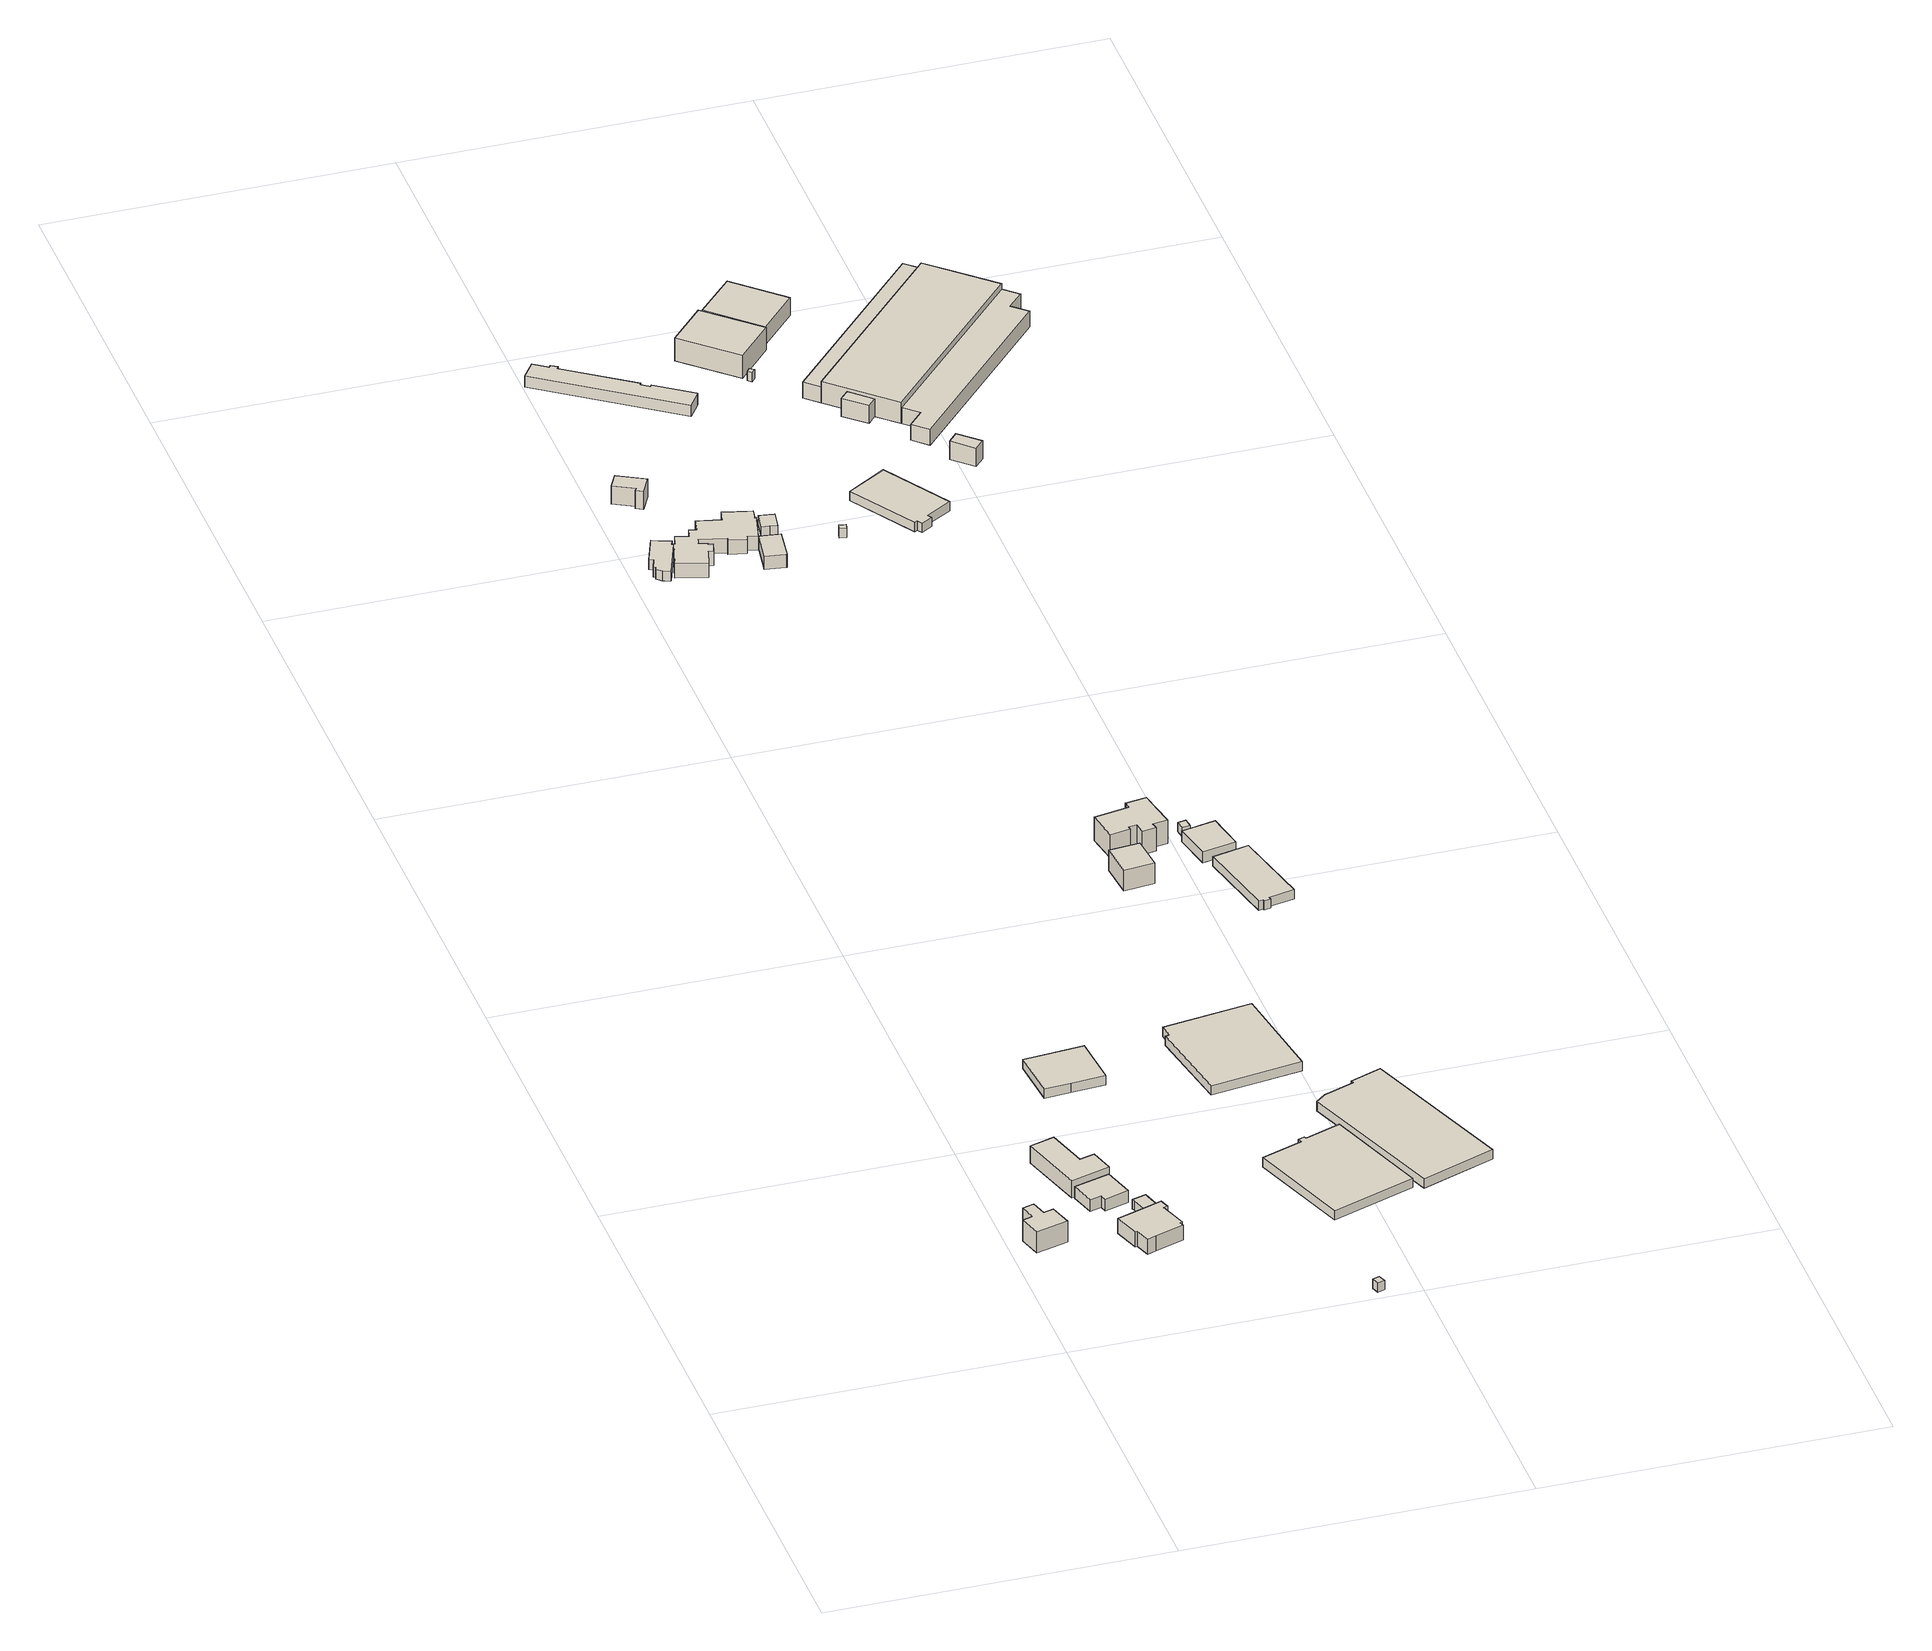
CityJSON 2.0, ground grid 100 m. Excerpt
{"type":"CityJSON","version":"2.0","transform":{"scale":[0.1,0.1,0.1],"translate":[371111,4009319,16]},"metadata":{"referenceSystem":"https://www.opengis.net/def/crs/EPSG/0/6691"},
"CityObjects":{
"building1":{"type":"Building","attributes":{"枝番":1,"利根川水系渡良瀬川洪水浸水想定区域（想定最大規模）.規模":"L2","利根川水系渡良瀬川洪水浸水想定区域（想定最大規模）.浸水ランク":"2","利根川水系渡良瀬川洪水浸水想定区域（想定最大規模）.浸水深":0.57,"利根川水系渡良瀬川洪水浸水想定区域（想定最大規模）.継続時間":15.9,"利根川水系利根川洪水浸水想定区域（計画規模）.規模":"L1","利根川水系利根川洪水浸水想定区域（計画規模）.浸水ランク":"3","利根川水系利根川洪水浸水想定区域（計画規模）.浸水深":3.3,"利根川水系利根川洪水浸水想定区域（想定最大規模）.規模":"L2","利根川水系利根川洪水浸水想定区域（想定最大規模）.浸水ランク":"3","利根川水系利根川洪水浸水想定区域（想定最大規模）.浸水深":4.21,"利根川水系谷田川洪水浸水想定区域（計画規模）.規模":"L1","利根川水系谷田川洪水浸水想定区域（想定最大規模）.規模":"L2","利根川水系谷田川洪水浸水想定区域（想定最大規模）.浸水ランク":"1","利根川水系谷田川洪水浸水想定区域（想定最大規模）.浸水深":0.436,"利根川水系谷田川洪水浸水想定区域（想定最大規模）.継続時間":11.2,"usage":"422","measuredHeight":14.5,"BuildingDetails.prefecture":"10","BuildingDetails.city":"10207","BuildingDetails.surveyYear":2016},"geometry":[{"type":"Solid","lod":"1","boundaries":[[[[0,1,2,3,4,5,6,7]],[[6,8,9,7]],[[5,10,8,6]],[[4,11,10,5]],[[3,12,11,4]],[[2,13,12,3]],[[1,14,13,2]],[[0,15,14,1]],[[7,9,15,0]],[[8,10,11,12,13,14,15,9]]]]}]},
"building2":{"type":"Building","attributes":{"枝番":1,"利根川水系渡良瀬川洪水浸水想定区域（想定最大規模）.規模":"L2","利根川水系渡良瀬川洪水浸水想定区域（想定最大規模）.浸水ランク":"2","利根川水系渡良瀬川洪水浸水想定区域（想定最大規模）.浸水深":0.68,"利根川水系渡良瀬川洪水浸水想定区域（想定最大規模）.継続時間":6.7,"利根川水系利根川洪水浸水想定区域（計画規模）.規模":"L1","利根川水系利根川洪水浸水想定区域（計画規模）.浸水ランク":"3","利根川水系利根川洪水浸水想定区域（計画規模）.浸水深":3.4,"利根川水系利根川洪水浸水想定区域（想定最大規模）.規模":"L2","利根川水系利根川洪水浸水想定区域（想定最大規模）.浸水ランク":"3","利根川水系利根川洪水浸水想定区域（想定最大規模）.浸水深":4.31,"利根川水系谷田川洪水浸水想定区域（想定最大規模）.規模":"L2","利根川水系谷田川洪水浸水想定区域（想定最大規模）.浸水ランク":"2","利根川水系谷田川洪水浸水想定区域（想定最大規模）.浸水深":0.535,"usage":"431","measuredHeight":6.1,"BuildingDetails.prefecture":"10","BuildingDetails.city":"10207","BuildingDetails.surveyYear":2016},"geometry":[{"type":"Solid","lod":"1","boundaries":[[[[16,17,18,19,20,21]],[[20,22,23,21]],[[19,24,22,20]],[[18,25,24,19]],[[17,26,25,18]],[[16,27,26,17]],[[21,23,27,16]],[[22,24,25,26,27,23]]]]}]},
"building3":{"type":"Building","attributes":{"枝番":1,"利根川水系渡良瀬川洪水浸水想定区域（想定最大規模）.規模":"L2","利根川水系渡良瀬川洪水浸水想定区域（想定最大規模）.浸水ランク":"2","利根川水系渡良瀬川洪水浸水想定区域（想定最大規模）.浸水深":0.68,"利根川水系渡良瀬川洪水浸水想定区域（想定最大規模）.継続時間":13.1,"利根川水系利根川洪水浸水想定区域（計画規模）.規模":"L1","利根川水系利根川洪水浸水想定区域（計画規模）.浸水ランク":"3","利根川水系利根川洪水浸水想定区域（計画規模）.浸水深":3.39,"利根川水系利根川洪水浸水想定区域（想定最大規模）.規模":"L2","利根川水系利根川洪水浸水想定区域（想定最大規模）.浸水ランク":"3","利根川水系利根川洪水浸水想定区域（想定最大規模）.浸水深":4.29,"利根川水系谷田川洪水浸水想定区域（想定最大規模）.規模":"L2","利根川水系谷田川洪水浸水想定区域（想定最大規模）.浸水ランク":"2","利根川水系谷田川洪水浸水想定区域（想定最大規模）.浸水深":0.536,"利根川水系谷田川洪水浸水想定区域（想定最大規模）.継続時間":7.6,"usage":"411","measuredHeight":4.1,"BuildingDetails.prefecture":"10","BuildingDetails.city":"10207","BuildingDetails.surveyYear":2016},"geometry":[{"type":"Solid","lod":"1","boundaries":[[[[28,29,30,31,32,33]],[[32,34,35,33]],[[31,36,34,32]],[[30,37,36,31]],[[29,38,37,30]],[[28,39,38,29]],[[33,35,39,28]],[[34,36,37,38,39,35]]]]}]},
"building4":{"type":"Building","attributes":{"枝番":1,"利根川水系渡良瀬川洪水浸水想定区域（想定最大規模）.規模":"L2","利根川水系渡良瀬川洪水浸水想定区域（想定最大規模）.浸水ランク":"2","利根川水系渡良瀬川洪水浸水想定区域（想定最大規模）.浸水深":0.57,"利根川水系渡良瀬川洪水浸水想定区域（想定最大規模）.継続時間":41.4,"利根川水系利根川洪水浸水想定区域（計画規模）.規模":"L1","利根川水系利根川洪水浸水想定区域（計画規模）.浸水ランク":"3","利根川水系利根川洪水浸水想定区域（計画規模）.浸水深":3.28,"利根川水系利根川洪水浸水想定区域（想定最大規模）.規模":"L2","利根川水系利根川洪水浸水想定区域（想定最大規模）.浸水ランク":"3","利根川水系利根川洪水浸水想定区域（想定最大規模）.浸水深":4.18,"利根川水系谷田川洪水浸水想定区域（計画規模）.規模":"L1","利根川水系谷田川洪水浸水想定区域（想定最大規模）.規模":"L2","利根川水系谷田川洪水浸水想定区域（想定最大規模）.浸水ランク":"1","利根川水系谷田川洪水浸水想定区域（想定最大規模）.浸水深":0.436,"利根川水系谷田川洪水浸水想定区域（想定最大規模）.継続時間":22.8,"usage":"411","measuredHeight":7.9,"BuildingDetails.prefecture":"10","BuildingDetails.city":"10207","BuildingDetails.surveyYear":2016},"geometry":[{"type":"Solid","lod":"1","boundaries":[[[[40,41,42,43,44,45,46,47,48,49,50,51]],[[50,52,53,51]],[[49,54,52,50]],[[48,55,54,49]],[[47,56,55,48]],[[46,57,56,47]],[[45,58,57,46]],[[44,59,58,45]],[[43,60,59,44]],[[42,61,60,43]],[[41,62,61,42]],[[40,63,62,41]],[[51,53,63,40]],[[52,54,55,56,57,58,59,60,61,62,63,53]]]]}]},
"building5":{"type":"Building","attributes":{"枝番":1,"利根川水系渡良瀬川洪水浸水想定区域（想定最大規模）.規模":"L2","利根川水系渡良瀬川洪水浸水想定区域（想定最大規模）.浸水ランク":"2","利根川水系渡良瀬川洪水浸水想定区域（想定最大規模）.浸水深":0.57,"利根川水系渡良瀬川洪水浸水想定区域（想定最大規模）.継続時間":13.1,"利根川水系利根川洪水浸水想定区域（計画規模）.規模":"L1","利根川水系利根川洪水浸水想定区域（計画規模）.浸水ランク":"3","利根川水系利根川洪水浸水想定区域（計画規模）.浸水深":3.28,"利根川水系利根川洪水浸水想定区域（想定最大規模）.規模":"L2","利根川水系利根川洪水浸水想定区域（想定最大規模）.浸水ランク":"3","利根川水系利根川洪水浸水想定区域（想定最大規模）.浸水深":4.18,"利根川水系谷田川洪水浸水想定区域（計画規模）.規模":"L1","利根川水系谷田川洪水浸水想定区域（想定最大規模）.規模":"L2","利根川水系谷田川洪水浸水想定区域（想定最大規模）.浸水ランク":"1","利根川水系谷田川洪水浸水想定区域（想定最大規模）.浸水深":0.435,"利根川水系谷田川洪水浸水想定区域（想定最大規模）.継続時間":7.6,"usage":"411","BuildingDetails.prefecture":"10","BuildingDetails.city":"10207","BuildingDetails.surveyYear":2016},"geometry":[{"type":"Solid","lod":"1","boundaries":[[[[64,65,66,67,68,69]],[[68,70,71,69]],[[67,72,70,68]],[[66,73,72,67]],[[65,74,73,66]],[[64,75,74,65]],[[69,71,75,64]],[[70,72,73,74,75,71]]]]}]},
"building6":{"type":"Building","attributes":{"枝番":1,"利根川水系渡良瀬川洪水浸水想定区域（想定最大規模）.規模":"L2","利根川水系渡良瀬川洪水浸水想定区域（想定最大規模）.浸水ランク":"2","利根川水系渡良瀬川洪水浸水想定区域（想定最大規模）.浸水深":0.78,"利根川水系渡良瀬川洪水浸水想定区域（想定最大規模）.継続時間":8,"利根川水系利根川洪水浸水想定区域（計画規模）.規模":"L1","利根川水系利根川洪水浸水想定区域（計画規模）.浸水ランク":"3","利根川水系利根川洪水浸水想定区域（計画規模）.浸水深":3.53,"利根川水系利根川洪水浸水想定区域（想定最大規模）.規模":"L2","利根川水系利根川洪水浸水想定区域（想定最大規模）.浸水ランク":"3","利根川水系利根川洪水浸水想定区域（想定最大規模）.浸水深":4.44,"利根川水系谷田川洪水浸水想定区域（想定最大規模）.規模":"L2","利根川水系谷田川洪水浸水想定区域（想定最大規模）.浸水ランク":"2","利根川水系谷田川洪水浸水想定区域（想定最大規模）.浸水深":0.635,"利根川水系谷田川洪水浸水想定区域（想定最大規模）.継続時間":2.9,"BuildingDetails.prefecture":"10","BuildingDetails.city":"10207"},"geometry":[{"type":"Solid","lod":"1","boundaries":[[[[76,77,78,79,80,81]],[[80,82,83,81]],[[79,84,82,80]],[[78,85,84,79]],[[77,86,85,78]],[[76,87,86,77]],[[81,83,87,76]],[[82,84,85,86,87,83]]]]}]},
"building7":{"type":"Building","attributes":{"枝番":1,"利根川水系渡良瀬川洪水浸水想定区域（想定最大規模）.規模":"L2","利根川水系渡良瀬川洪水浸水想定区域（想定最大規模）.浸水ランク":"2","利根川水系渡良瀬川洪水浸水想定区域（想定最大規模）.浸水深":1.48,"利根川水系渡良瀬川洪水浸水想定区域（想定最大規模）.継続時間":17.4,"usage":"451","BuildingDetails.prefecture":"10","BuildingDetails.city":"10207","BuildingDetails.surveyYear":2016},"geometry":[{"type":"Solid","lod":"1","boundaries":[[[[88,89,90,91]],[[90,92,93,91]],[[89,94,92,90]],[[88,95,94,89]],[[91,93,95,88]],[[92,94,95,93]]]]}]},
"building8":{"type":"Building","attributes":{"枝番":1,"利根川水系渡良瀬川洪水浸水想定区域（想定最大規模）.規模":"L2","利根川水系渡良瀬川洪水浸水想定区域（想定最大規模）.浸水ランク":"2","利根川水系渡良瀬川洪水浸水想定区域（想定最大規模）.浸水深":1.17,"利根川水系渡良瀬川洪水浸水想定区域（想定最大規模）.継続時間":19.3,"利根川水系利根川洪水浸水想定区域（計画規模）.規模":"L1","利根川水系利根川洪水浸水想定区域（計画規模）.浸水ランク":"3","利根川水系利根川洪水浸水想定区域（計画規模）.浸水深":3.87,"利根川水系利根川洪水浸水想定区域（想定最大規模）.規模":"L2","利根川水系利根川洪水浸水想定区域（想定最大規模）.浸水ランク":"3","利根川水系利根川洪水浸水想定区域（想定最大規模）.浸水深":4.77,"利根川水系谷田川洪水浸水想定区域（計画規模）.規模":"L1","利根川水系谷田川洪水浸水想定区域（計画規模）.浸水ランク":"1","利根川水系谷田川洪水浸水想定区域（計画規模）.浸水深":0.197,"利根川水系谷田川洪水浸水想定区域（想定最大規模）.規模":"L2","利根川水系谷田川洪水浸水想定区域（想定最大規模）.浸水ランク":"2","利根川水系谷田川洪水浸水想定区域（想定最大規模）.浸水深":1.03,"利根川水系谷田川洪水浸水想定区域（想定最大規模）.継続時間":20.7,"BuildingDetails.prefecture":"10","BuildingDetails.city":"10207"},"geometry":[{"type":"Solid","lod":"1","boundaries":[[[[96,97,98,99,100,101,102,103]],[[102,104,105,103]],[[101,106,104,102]],[[100,107,106,101]],[[99,108,107,100]],[[98,109,108,99]],[[97,110,109,98]],[[96,111,110,97]],[[103,105,111,96]],[[104,106,107,108,109,110,111,105]]]]}]},
"building9":{"type":"Building","attributes":{"枝番":1,"利根川水系渡良瀬川洪水浸水想定区域（想定最大規模）.規模":"L2","利根川水系渡良瀬川洪水浸水想定区域（想定最大規模）.浸水ランク":"2","利根川水系渡良瀬川洪水浸水想定区域（想定最大規模）.浸水深":0.88,"利根川水系渡良瀬川洪水浸水想定区域（想定最大規模）.継続時間":9.2,"利根川水系利根川洪水浸水想定区域（計画規模）.規模":"L1","利根川水系利根川洪水浸水想定区域（計画規模）.浸水ランク":"3","利根川水系利根川洪水浸水想定区域（計画規模）.浸水深":3.63,"利根川水系利根川洪水浸水想定区域（想定最大規模）.規模":"L2","利根川水系利根川洪水浸水想定区域（想定最大規模）.浸水ランク":"3","利根川水系利根川洪水浸水想定区域（想定最大規模）.浸水深":4.54,"利根川水系谷田川洪水浸水想定区域（想定最大規模）.規模":"L2","利根川水系谷田川洪水浸水想定区域（想定最大規模）.浸水ランク":"2","利根川水系谷田川洪水浸水想定区域（想定最大規模）.浸水深":0.735,"利根川水系谷田川洪水浸水想定区域（想定最大規模）.継続時間":4.6,"BuildingDetails.prefecture":"10","BuildingDetails.city":"10207"},"geometry":[{"type":"Solid","lod":"1","boundaries":[[[[112,113,114,115,116,117]],[[116,118,119,117]],[[115,120,118,116]],[[114,121,120,115]],[[113,122,121,114]],[[112,123,122,113]],[[117,119,123,112]],[[118,120,121,122,123,119]]]]}]},
"building10":{"type":"Building","attributes":{"枝番":1,"利根川水系渡良瀬川洪水浸水想定区域（想定最大規模）.規模":"L2","利根川水系渡良瀬川洪水浸水想定区域（想定最大規模）.浸水ランク":"2","利根川水系渡良瀬川洪水浸水想定区域（想定最大規模）.浸水深":0.78,"利根川水系渡良瀬川洪水浸水想定区域（想定最大規模）.継続時間":17.3,"利根川水系利根川洪水浸水想定区域（計画規模）.規模":"L1","利根川水系利根川洪水浸水想定区域（計画規模）.浸水ランク":"3","利根川水系利根川洪水浸水想定区域（計画規模）.浸水深":3.56,"利根川水系利根川洪水浸水想定区域（想定最大規模）.規模":"L2","利根川水系利根川洪水浸水想定区域（想定最大規模）.浸水ランク":"3","利根川水系利根川洪水浸水想定区域（想定最大規模）.浸水深":4.48,"利根川水系谷田川洪水浸水想定区域（想定最大規模）.規模":"L2","利根川水系谷田川洪水浸水想定区域（想定最大規模）.浸水ランク":"2","利根川水系谷田川洪水浸水想定区域（想定最大規模）.浸水深":0.635,"利根川水系谷田川洪水浸水想定区域（想定最大規模）.継続時間":13.8,"usage":"411","measuredHeight":4,"BuildingDetails.prefecture":"10","BuildingDetails.city":"10207","BuildingDetails.surveyYear":2016},"geometry":[{"type":"Solid","lod":"1","boundaries":[[[[124,125,126,127,128,129,130,131,132,133,134]],[[133,135,136,134]],[[132,137,135,133]],[[131,138,137,132]],[[130,139,138,131]],[[129,140,139,130]],[[128,141,140,129]],[[127,142,141,128]],[[126,143,142,127]],[[125,144,143,126]],[[124,145,144,125]],[[134,136,145,124]],[[135,137,138,139,140,141,142,143,144,145,136]]]]}]},
"building11":{"type":"Building","attributes":{"枝番":1,"利根川水系渡良瀬川洪水浸水想定区域（想定最大規模）.規模":"L2","利根川水系渡良瀬川洪水浸水想定区域（想定最大規模）.浸水ランク":"1","利根川水系渡良瀬川洪水浸水想定区域（想定最大規模）.浸水深":0.38,"利根川水系渡良瀬川洪水浸水想定区域（想定最大規模）.継続時間":9.4,"利根川水系利根川洪水浸水想定区域（計画規模）.規模":"L1","利根川水系利根川洪水浸水想定区域（計画規模）.浸水ランク":"3","利根川水系利根川洪水浸水想定区域（計画規模）.浸水深":3.17,"利根川水系利根川洪水浸水想定区域（想定最大規模）.規模":"L2","利根川水系利根川洪水浸水想定区域（想定最大規模）.浸水ランク":"3","利根川水系利根川洪水浸水想定区域（想定最大規模）.浸水深":4.08,"利根川水系谷田川洪水浸水想定区域（想定最大規模）.規模":"L2","利根川水系谷田川洪水浸水想定区域（想定最大規模）.浸水ランク":"1","利根川水系谷田川洪水浸水想定区域（想定最大規模）.浸水深":0.235,"利根川水系谷田川洪水浸水想定区域（想定最大規模）.継続時間":4.7,"usage":"411","measuredHeight":6.5,"BuildingDetails.prefecture":"10","BuildingDetails.city":"10207","BuildingDetails.surveyYear":2016},"geometry":[{"type":"Solid","lod":"1","boundaries":[[[[146,147,148,149,150,151]],[[150,152,153,151]],[[149,154,152,150]],[[148,155,154,149]],[[147,156,155,148]],[[146,157,156,147]],[[151,153,157,146]],[[152,154,155,156,157,153]]]]}]},
"building12":{"type":"Building","attributes":{"枝番":1,"利根川水系渡良瀬川洪水浸水想定区域（想定最大規模）.規模":"L2","利根川水系渡良瀬川洪水浸水想定区域（想定最大規模）.浸水ランク":"2","利根川水系渡良瀬川洪水浸水想定区域（想定最大規模）.浸水深":1.27,"利根川水系渡良瀬川洪水浸水想定区域（想定最大規模）.継続時間":36.9,"利根川水系利根川洪水浸水想定区域（計画規模）.規模":"L1","利根川水系利根川洪水浸水想定区域（計画規模）.浸水ランク":"3","利根川水系利根川洪水浸水想定区域（計画規模）.浸水深":3.89,"利根川水系利根川洪水浸水想定区域（想定最大規模）.規模":"L2","利根川水系利根川洪水浸水想定区域（想定最大規模）.浸水ランク":"3","利根川水系利根川洪水浸水想定区域（想定最大規模）.浸水深":4.74,"利根川水系谷田川洪水浸水想定区域（計画規模）.規模":"L1","利根川水系谷田川洪水浸水想定区域（計画規模）.浸水ランク":"1","利根川水系谷田川洪水浸水想定区域（計画規模）.浸水深":0.285,"利根川水系谷田川洪水浸水想定区域（想定最大規模）.規模":"L2","利根川水系谷田川洪水浸水想定区域（想定最大規模）.浸水ランク":"2","利根川水系谷田川洪水浸水想定区域（想定最大規模）.浸水深":1.14,"利根川水系谷田川洪水浸水想定区域（想定最大規模）.継続時間":22.6,"BuildingDetails.prefecture":"10","BuildingDetails.city":"10207"},"geometry":[{"type":"Solid","lod":"1","boundaries":[[[[158,159,160,161,162,163,164]],[[163,165,166,164]],[[162,167,165,163]],[[161,168,167,162]],[[160,169,168,161]],[[159,170,169,160]],[[158,171,170,159]],[[164,166,171,158]],[[165,167,168,169,170,171,166]]]]}]},
"building13":{"type":"Building","attributes":{"枝番":1,"利根川水系渡良瀬川洪水浸水想定区域（想定最大規模）.規模":"L2","利根川水系渡良瀬川洪水浸水想定区域（想定最大規模）.浸水ランク":"2","利根川水系渡良瀬川洪水浸水想定区域（想定最大規模）.浸水深":0.78,"利根川水系渡良瀬川洪水浸水想定区域（想定最大規模）.継続時間":17.3,"利根川水系利根川洪水浸水想定区域（計画規模）.規模":"L1","利根川水系利根川洪水浸水想定区域（計画規模）.浸水ランク":"3","利根川水系利根川洪水浸水想定区域（計画規模）.浸水深":3.55,"利根川水系利根川洪水浸水想定区域（想定最大規模）.規模":"L2","利根川水系利根川洪水浸水想定区域（想定最大規模）.浸水ランク":"3","利根川水系利根川洪水浸水想定区域（想定最大規模）.浸水深":4.46,"利根川水系谷田川洪水浸水想定区域（想定最大規模）.規模":"L2","利根川水系谷田川洪水浸水想定区域（想定最大規模）.浸水ランク":"2","利根川水系谷田川洪水浸水想定区域（想定最大規模）.浸水深":0.635,"利根川水系谷田川洪水浸水想定区域（想定最大規模）.継続時間":13.8,"usage":"411","measuredHeight":6.9,"BuildingDetails.prefecture":"10","BuildingDetails.city":"10207","BuildingDetails.surveyYear":2016},"geometry":[{"type":"Solid","lod":"1","boundaries":[[[[172,173,174,175,176,177,178,179,180,181,182,183,184,185,186,187,188,189,190,191,192,193,194,195,196,197]],[[196,198,199,197]],[[195,200,198,196]],[[194,201,200,195]],[[193,202,201,194]],[[192,203,202,193]],[[191,204,203,192]],[[190,205,204,191]],[[189,206,205,190]],[[188,207,206,189]],[[187,208,207,188]],[[186,209,208,187]],[[185,210,209,186]],[[184,211,210,185]],[[183,212,211,184]],[[182,213,212,183]],[[181,214,213,182]],[[180,215,214,181]],[[179,216,215,180]],[[178,217,216,179]],[[177,218,217,178]],[[176,219,218,177]],[[175,220,219,176]],[[174,221,220,175]],[[173,222,221,174]],[[172,223,222,173]],[[197,199,223,172]],[[198,200,201,202,203,204,205,206,207,208,209,210,211,212,213,214,215,216,217,218,219,220,221,222,223,199]]]]}]},
"building14":{"type":"Building","attributes":{"枝番":1,"利根川水系渡良瀬川洪水浸水想定区域（想定最大規模）.規模":"L2","利根川水系渡良瀬川洪水浸水想定区域（想定最大規模）.浸水ランク":"2","利根川水系渡良瀬川洪水浸水想定区域（想定最大規模）.浸水深":0.68,"利根川水系渡良瀬川洪水浸水想定区域（想定最大規模）.継続時間":8.5,"利根川水系利根川洪水浸水想定区域（計画規模）.規模":"L1","利根川水系利根川洪水浸水想定区域（計画規模）.浸水ランク":"3","利根川水系利根川洪水浸水想定区域（計画規模）.浸水深":3.45,"利根川水系利根川洪水浸水想定区域（想定最大規模）.規模":"L2","利根川水系利根川洪水浸水想定区域（想定最大規模）.浸水ランク":"3","利根川水系利根川洪水浸水想定区域（想定最大規模）.浸水深":4.37,"利根川水系谷田川洪水浸水想定区域（想定最大規模）.規模":"L2","利根川水系谷田川洪水浸水想定区域（想定最大規模）.浸水ランク":"2","利根川水系谷田川洪水浸水想定区域（想定最大規模）.浸水深":0.535,"利根川水系谷田川洪水浸水想定区域（想定最大規模）.継続時間":3.4,"usage":"411","measuredHeight":11,"BuildingDetails.prefecture":"10","BuildingDetails.city":"10207","BuildingDetails.surveyYear":2016},"geometry":[{"type":"Solid","lod":"1","boundaries":[[[[224,225,226,227]],[[226,228,229,227]],[[225,230,228,226]],[[224,231,230,225]],[[227,229,231,224]],[[228,230,231,229]]]]}]},
"building15":{"type":"Building","attributes":{"枝番":1,"利根川水系渡良瀬川洪水浸水想定区域（想定最大規模）.規模":"L2","利根川水系渡良瀬川洪水浸水想定区域（想定最大規模）.浸水ランク":"2","利根川水系渡良瀬川洪水浸水想定区域（想定最大規模）.浸水深":0.68,"利根川水系渡良瀬川洪水浸水想定区域（想定最大規模）.継続時間":44.7,"利根川水系利根川洪水浸水想定区域（計画規模）.規模":"L1","利根川水系利根川洪水浸水想定区域（計画規模）.浸水ランク":"3","利根川水系利根川洪水浸水想定区域（計画規模）.浸水深":3.45,"利根川水系利根川洪水浸水想定区域（想定最大規模）.規模":"L2","利根川水系利根川洪水浸水想定区域（想定最大規模）.浸水ランク":"3","利根川水系利根川洪水浸水想定区域（想定最大規模）.浸水深":4.36,"利根川水系谷田川洪水浸水想定区域（想定最大規模）.規模":"L2","利根川水系谷田川洪水浸水想定区域（想定最大規模）.浸水ランク":"2","利根川水系谷田川洪水浸水想定区域（想定最大規模）.浸水深":0.535,"利根川水系谷田川洪水浸水想定区域（想定最大規模）.継続時間":17.1,"usage":"411","measuredHeight":5.2,"BuildingDetails.prefecture":"10","BuildingDetails.city":"10207","BuildingDetails.surveyYear":2016},"geometry":[{"type":"Solid","lod":"1","boundaries":[[[[232,233,234,235,236,237]],[[236,238,239,237]],[[235,240,238,236]],[[234,241,240,235]],[[233,242,241,234]],[[232,243,242,233]],[[237,239,243,232]],[[238,240,241,242,243,239]]]]}]},
"building16":{"type":"Building","attributes":{"枝番":1,"利根川水系渡良瀬川洪水浸水想定区域（想定最大規模）.規模":"L2","利根川水系渡良瀬川洪水浸水想定区域（想定最大規模）.浸水ランク":"2","利根川水系渡良瀬川洪水浸水想定区域（想定最大規模）.浸水深":0.57,"利根川水系渡良瀬川洪水浸水想定区域（想定最大規模）.継続時間":5.8,"利根川水系利根川洪水浸水想定区域（計画規模）.規模":"L1","利根川水系利根川洪水浸水想定区域（計画規模）.浸水ランク":"3","利根川水系利根川洪水浸水想定区域（計画規模）.浸水深":3.33,"利根川水系利根川洪水浸水想定区域（想定最大規模）.規模":"L2","利根川水系利根川洪水浸水想定区域（想定最大規模）.浸水ランク":"3","利根川水系利根川洪水浸水想定区域（想定最大規模）.浸水深":4.23,"利根川水系谷田川洪水浸水想定区域（想定最大規模）.規模":"L2","利根川水系谷田川洪水浸水想定区域（想定最大規模）.浸水ランク":"1","利根川水系谷田川洪水浸水想定区域（想定最大規模）.浸水深":0.435,"usage":"411","measuredHeight":10.1,"BuildingDetails.prefecture":"10","BuildingDetails.city":"10207","BuildingDetails.surveyYear":2016},"geometry":[{"type":"Solid","lod":"1","boundaries":[[[[244,245,246,247,248,249,250,251,252,253,254,255]],[[254,256,257,255]],[[253,258,256,254]],[[252,259,258,253]],[[251,260,259,252]],[[250,261,260,251]],[[249,262,261,250]],[[248,263,262,249]],[[247,264,263,248]],[[246,265,264,247]],[[245,266,265,246]],[[244,267,266,245]],[[255,257,267,244]],[[256,258,259,260,261,262,263,264,265,266,267,257]]]]}]},
"building17":{"type":"Building","attributes":{"枝番":1,"利根川水系渡良瀬川洪水浸水想定区域（想定最大規模）.規模":"L2","利根川水系渡良瀬川洪水浸水想定区域（想定最大規模）.浸水ランク":"2","利根川水系渡良瀬川洪水浸水想定区域（想定最大規模）.浸水深":0.68,"利根川水系渡良瀬川洪水浸水想定区域（想定最大規模）.継続時間":44.7,"利根川水系利根川洪水浸水想定区域（計画規模）.規模":"L1","利根川水系利根川洪水浸水想定区域（計画規模）.浸水ランク":"3","利根川水系利根川洪水浸水想定区域（計画規模）.浸水深":3.46,"利根川水系利根川洪水浸水想定区域（想定最大規模）.規模":"L2","利根川水系利根川洪水浸水想定区域（想定最大規模）.浸水ランク":"3","利根川水系利根川洪水浸水想定区域（想定最大規模）.浸水深":4.37,"利根川水系谷田川洪水浸水想定区域（想定最大規模）.規模":"L2","利根川水系谷田川洪水浸水想定区域（想定最大規模）.浸水ランク":"2","利根川水系谷田川洪水浸水想定区域（想定最大規模）.浸水深":0.535,"利根川水系谷田川洪水浸水想定区域（想定最大規模）.継続時間":17.1,"usage":"411","measuredHeight":3.4,"BuildingDetails.prefecture":"10","BuildingDetails.city":"10207","BuildingDetails.surveyYear":2016},"geometry":[{"type":"Solid","lod":"1","boundaries":[[[[268,269,270,271,272,273]],[[272,274,275,273]],[[271,276,274,272]],[[270,277,276,271]],[[269,278,277,270]],[[268,279,278,269]],[[273,275,279,268]],[[274,276,277,278,279,275]]]]}]},
"building18":{"type":"Building","attributes":{"枝番":1,"利根川水系渡良瀬川洪水浸水想定区域（想定最大規模）.規模":"L2","利根川水系渡良瀬川洪水浸水想定区域（想定最大規模）.浸水ランク":"2","利根川水系渡良瀬川洪水浸水想定区域（想定最大規模）.浸水深":1.87,"利根川水系渡良瀬川洪水浸水想定区域（想定最大規模）.継続時間":94.1,"利根川水系利根川洪水浸水想定区域（計画規模）.規模":"L1","利根川水系利根川洪水浸水想定区域（計画規模）.浸水ランク":"3","利根川水系利根川洪水浸水想定区域（計画規模）.浸水深":4.67,"利根川水系利根川洪水浸水想定区域（想定最大規模）.規模":"L2","利根川水系利根川洪水浸水想定区域（想定最大規模）.浸水ランク":"4","利根川水系利根川洪水浸水想定区域（想定最大規模）.浸水深":5.59,"利根川水系谷田川洪水浸水想定区域（想定最大規模）.規模":"L2","利根川水系谷田川洪水浸水想定区域（想定最大規模）.浸水ランク":"2","利根川水系谷田川洪水浸水想定区域（想定最大規模）.浸水深":1.74,"利根川水系谷田川洪水浸水想定区域（想定最大規模）.継続時間":20.6,"usage":"451","measuredHeight":10.4,"BuildingDetails.prefecture":"10","BuildingDetails.city":"10207","BuildingDetails.surveyYear":2016},"geometry":[{"type":"Solid","lod":"1","boundaries":[[[[280,281,282,283,284,285,286,287,288,289,290,291,292,293]],[[292,294,295,293]],[[291,296,294,292]],[[290,297,296,291]],[[289,298,297,290]],[[288,299,298,289]],[[287,300,299,288]],[[286,301,300,287]],[[285,302,301,286]],[[284,303,302,285]],[[283,304,303,284]],[[282,305,304,283]],[[281,306,305,282]],[[280,307,306,281]],[[293,295,307,280]],[[294,296,297,298,299,300,301,302,303,304,305,306,307,295]]]]}]},
"building19":{"type":"Building","attributes":{"枝番":1,"利根川水系渡良瀬川洪水浸水想定区域（想定最大規模）.規模":"L2","利根川水系渡良瀬川洪水浸水想定区域（想定最大規模）.浸水ランク":"2","利根川水系渡良瀬川洪水浸水想定区域（想定最大規模）.浸水深":0.57,"利根川水系渡良瀬川洪水浸水想定区域（想定最大規模）.継続時間":5.8,"利根川水系利根川洪水浸水想定区域（計画規模）.規模":"L1","利根川水系利根川洪水浸水想定区域（計画規模）.浸水ランク":"3","利根川水系利根川洪水浸水想定区域（計画規模）.浸水深":3.33,"利根川水系利根川洪水浸水想定区域（想定最大規模）.規模":"L2","利根川水系利根川洪水浸水想定区域（想定最大規模）.浸水ランク":"3","利根川水系利根川洪水浸水想定区域（想定最大規模）.浸水深":4.23,"利根川水系谷田川洪水浸水想定区域（想定最大規模）.規模":"L2","利根川水系谷田川洪水浸水想定区域（想定最大規模）.浸水ランク":"1","利根川水系谷田川洪水浸水想定区域（想定最大規模）.浸水深":0.435,"usage":"411","BuildingDetails.prefecture":"10","BuildingDetails.city":"10207","BuildingDetails.surveyYear":2016},"geometry":[{"type":"Solid","lod":"1","boundaries":[[[[308,309,310,311]],[[310,312,313,311]],[[309,314,312,310]],[[308,315,314,309]],[[311,313,315,308]],[[312,314,315,313]]]]}]},
"building20":{"type":"Building","attributes":{"枝番":1,"利根川水系渡良瀬川洪水浸水想定区域（想定最大規模）.規模":"L2","利根川水系渡良瀬川洪水浸水想定区域（想定最大規模）.浸水ランク":"2","利根川水系渡良瀬川洪水浸水想定区域（想定最大規模）.浸水深":0.68,"利根川水系渡良瀬川洪水浸水想定区域（想定最大規模）.継続時間":5.8,"利根川水系利根川洪水浸水想定区域（計画規模）.規模":"L1","利根川水系利根川洪水浸水想定区域（計画規模）.浸水ランク":"3","利根川水系利根川洪水浸水想定区域（計画規模）.浸水深":3.43,"利根川水系利根川洪水浸水想定区域（想定最大規模）.規模":"L2","利根川水系利根川洪水浸水想定区域（想定最大規模）.浸水ランク":"3","利根川水系利根川洪水浸水想定区域（想定最大規模）.浸水深":4.33,"利根川水系谷田川洪水浸水想定区域（想定最大規模）.規模":"L2","利根川水系谷田川洪水浸水想定区域（想定最大規模）.浸水ランク":"2","利根川水系谷田川洪水浸水想定区域（想定最大規模）.浸水深":0.535,"usage":"411","measuredHeight":4.8,"BuildingDetails.prefecture":"10","BuildingDetails.city":"10207","BuildingDetails.surveyYear":2016},"geometry":[{"type":"Solid","lod":"1","boundaries":[[[[316,317,318,319]],[[318,320,321,319]],[[317,322,320,318]],[[316,323,322,317]],[[319,321,323,316]],[[320,322,323,321]]]]}]},
"building21":{"type":"Building","attributes":{"枝番":1,"利根川水系渡良瀬川洪水浸水想定区域（想定最大規模）.規模":"L2","利根川水系渡良瀬川洪水浸水想定区域（想定最大規模）.浸水ランク":"2","利根川水系渡良瀬川洪水浸水想定区域（想定最大規模）.浸水深":0.78,"利根川水系渡良瀬川洪水浸水想定区域（想定最大規模）.継続時間":8.8,"利根川水系利根川洪水浸水想定区域（計画規模）.規模":"L1","利根川水系利根川洪水浸水想定区域（計画規模）.浸水ランク":"3","利根川水系利根川洪水浸水想定区域（計画規模）.浸水深":3.53,"利根川水系利根川洪水浸水想定区域（想定最大規模）.規模":"L2","利根川水系利根川洪水浸水想定区域（想定最大規模）.浸水ランク":"3","利根川水系利根川洪水浸水想定区域（想定最大規模）.浸水深":4.42,"利根川水系谷田川洪水浸水想定区域（想定最大規模）.規模":"L2","利根川水系谷田川洪水浸水想定区域（想定最大規模）.浸水ランク":"2","利根川水系谷田川洪水浸水想定区域（想定最大規模）.浸水深":0.635,"利根川水系谷田川洪水浸水想定区域（想定最大規模）.継続時間":3.9,"BuildingDetails.prefecture":"10","BuildingDetails.city":"10207"},"geometry":[{"type":"Solid","lod":"1","boundaries":[[[[324,325,326,327,328,329,330,331]],[[330,332,333,331]],[[329,334,332,330]],[[328,335,334,329]],[[327,336,335,328]],[[326,337,336,327]],[[325,338,337,326]],[[324,339,338,325]],[[331,333,339,324]],[[332,334,335,336,337,338,339,333]]]]}]},
"building22":{"type":"Building","attributes":{"枝番":1,"利根川水系渡良瀬川洪水浸水想定区域（想定最大規模）.規模":"L2","利根川水系渡良瀬川洪水浸水想定区域（想定最大規模）.浸水ランク":"2","利根川水系渡良瀬川洪水浸水想定区域（想定最大規模）.浸水深":1.38,"利根川水系渡良瀬川洪水浸水想定区域（想定最大規模）.継続時間":102.6,"利根川水系利根川洪水浸水想定区域（計画規模）.規模":"L1","利根川水系利根川洪水浸水想定区域（計画規模）.浸水ランク":"3","利根川水系利根川洪水浸水想定区域（計画規模）.浸水深":4.16,"利根川水系利根川洪水浸水想定区域（想定最大規模）.規模":"L2","利根川水系利根川洪水浸水想定区域（想定最大規模）.浸水ランク":"4","利根川水系利根川洪水浸水想定区域（想定最大規模）.浸水深":5.07,"利根川水系谷田川洪水浸水想定区域（想定最大規模）.規模":"L2","利根川水系谷田川洪水浸水想定区域（想定最大規模）.浸水ランク":"2","利根川水系谷田川洪水浸水想定区域（想定最大規模）.浸水深":1.24,"利根川水系谷田川洪水浸水想定区域（想定最大規模）.継続時間":21.1,"BuildingDetails.prefecture":"10","BuildingDetails.city":"10207"},"geometry":[{"type":"Solid","lod":"1","boundaries":[[[[340,341,342,343]],[[342,344,345,343]],[[341,346,344,342]],[[340,347,346,341]],[[343,345,347,340]],[[344,346,347,345]]]]}]},
"building23":{"type":"Building","attributes":{"枝番":1,"利根川水系渡良瀬川洪水浸水想定区域（想定最大規模）.規模":"L2","利根川水系渡良瀬川洪水浸水想定区域（想定最大規模）.浸水ランク":"2","利根川水系渡良瀬川洪水浸水想定区域（想定最大規模）.浸水深":1.87,"利根川水系渡良瀬川洪水浸水想定区域（想定最大規模）.継続時間":106.5,"利根川水系利根川洪水浸水想定区域（計画規模）.規模":"L1","利根川水系利根川洪水浸水想定区域（計画規模）.浸水ランク":"3","利根川水系利根川洪水浸水想定区域（計画規模）.浸水深":4.66,"利根川水系利根川洪水浸水想定区域（想定最大規模）.規模":"L2","利根川水系利根川洪水浸水想定区域（想定最大規模）.浸水ランク":"4","利根川水系利根川洪水浸水想定区域（想定最大規模）.浸水深":5.56,"利根川水系谷田川洪水浸水想定区域（想定最大規模）.規模":"L2","利根川水系谷田川洪水浸水想定区域（想定最大規模）.浸水ランク":"2","利根川水系谷田川洪水浸水想定区域（想定最大規模）.浸水深":1.74,"利根川水系谷田川洪水浸水想定区域（想定最大規模）.継続時間":21.4,"BuildingDetails.prefecture":"10","BuildingDetails.city":"10207"},"geometry":[{"type":"Solid","lod":"1","boundaries":[[[[348,349,350,351,352,353,354,355]],[[354,356,357,355]],[[353,358,356,354]],[[352,359,358,353]],[[351,360,359,352]],[[350,361,360,351]],[[349,362,361,350]],[[348,363,362,349]],[[355,357,363,348]],[[356,358,359,360,361,362,363,357]]]]}]},
"building24":{"type":"Building","attributes":{"枝番":1,"利根川水系渡良瀬川洪水浸水想定区域（想定最大規模）.規模":"L2","利根川水系渡良瀬川洪水浸水想定区域（想定最大規模）.浸水ランク":"2","利根川水系渡良瀬川洪水浸水想定区域（想定最大規模）.浸水深":1.68,"利根川水系渡良瀬川洪水浸水想定区域（想定最大規模）.継続時間":94.7,"利根川水系利根川洪水浸水想定区域（計画規模）.規模":"L1","利根川水系利根川洪水浸水想定区域（計画規模）.浸水ランク":"3","利根川水系利根川洪水浸水想定区域（計画規模）.浸水深":4.46,"利根川水系利根川洪水浸水想定区域（想定最大規模）.規模":"L2","利根川水系利根川洪水浸水想定区域（想定最大規模）.浸水ランク":"4","利根川水系利根川洪水浸水想定区域（想定最大規模）.浸水深":5.38,"利根川水系谷田川洪水浸水想定区域（想定最大規模）.規模":"L2","利根川水系谷田川洪水浸水想定区域（想定最大規模）.浸水ランク":"2","利根川水系谷田川洪水浸水想定区域（想定最大規模）.浸水深":1.53,"利根川水系谷田川洪水浸水想定区域（想定最大規模）.継続時間":20.6,"measuredHeight":7.7,"BuildingDetails.prefecture":"10","BuildingDetails.city":"10207"},"geometry":[{"type":"Solid","lod":"1","boundaries":[[[[364,365,366,367]],[[366,368,369,367]],[[365,370,368,366]],[[364,371,370,365]],[[367,369,371,364]],[[368,370,371,369]]]]}]},
"building25":{"type":"Building","attributes":{"枝番":1,"利根川水系渡良瀬川洪水浸水想定区域（想定最大規模）.規模":"L2","利根川水系渡良瀬川洪水浸水想定区域（想定最大規模）.浸水ランク":"2","利根川水系渡良瀬川洪水浸水想定区域（想定最大規模）.浸水深":1.87,"利根川水系渡良瀬川洪水浸水想定区域（想定最大規模）.継続時間":94.7,"利根川水系利根川洪水浸水想定区域（計画規模）.規模":"L1","利根川水系利根川洪水浸水想定区域（計画規模）.浸水ランク":"3","利根川水系利根川洪水浸水想定区域（計画規模）.浸水深":4.66,"利根川水系利根川洪水浸水想定区域（想定最大規模）.規模":"L2","利根川水系利根川洪水浸水想定区域（想定最大規模）.浸水ランク":"4","利根川水系利根川洪水浸水想定区域（想定最大規模）.浸水深":5.58,"利根川水系谷田川洪水浸水想定区域（想定最大規模）.規模":"L2","利根川水系谷田川洪水浸水想定区域（想定最大規模）.浸水ランク":"2","利根川水系谷田川洪水浸水想定区域（想定最大規模）.浸水深":1.74,"利根川水系谷田川洪水浸水想定区域（想定最大規模）.継続時間":20.6,"BuildingDetails.prefecture":"10","BuildingDetails.city":"10207"},"geometry":[{"type":"Solid","lod":"1","boundaries":[[[[372,373,374,375]],[[374,376,377,375]],[[373,378,376,374]],[[372,379,378,373]],[[375,377,379,372]],[[376,378,379,377]]]]}]},
"building26":{"type":"Building","attributes":{"枝番":1,"利根川水系渡良瀬川洪水浸水想定区域（想定最大規模）.規模":"L2","利根川水系渡良瀬川洪水浸水想定区域（想定最大規模）.浸水ランク":"2","利根川水系渡良瀬川洪水浸水想定区域（想定最大規模）.浸水深":1.48,"利根川水系渡良瀬川洪水浸水想定区域（想定最大規模）.継続時間":77.8,"利根川水系利根川洪水浸水想定区域（計画規模）.規模":"L1","利根川水系利根川洪水浸水想定区域（計画規模）.浸水ランク":"3","利根川水系利根川洪水浸水想定区域（計画規模）.浸水深":4.26,"利根川水系利根川洪水浸水想定区域（想定最大規模）.規模":"L2","利根川水系利根川洪水浸水想定区域（想定最大規模）.浸水ランク":"4","利根川水系利根川洪水浸水想定区域（想定最大規模）.浸水深":5.18,"利根川水系谷田川洪水浸水想定区域（想定最大規模）.規模":"L2","利根川水系谷田川洪水浸水想定区域（想定最大規模）.浸水ランク":"2","利根川水系谷田川洪水浸水想定区域（想定最大規模）.浸水深":1.33,"利根川水系谷田川洪水浸水想定区域（想定最大規模）.継続時間":19.5,"usage":"451","measuredHeight":6.3,"BuildingDetails.prefecture":"10","BuildingDetails.city":"10207","BuildingDetails.surveyYear":2016},"geometry":[{"type":"Solid","lod":"1","boundaries":[[[[380,381,382,383]],[[382,384,385,383]],[[381,386,384,382]],[[380,387,386,381]],[[383,385,387,380]],[[384,386,387,385]]]]}]},
"building27":{"type":"Building","attributes":{"枝番":1,"利根川水系渡良瀬川洪水浸水想定区域（想定最大規模）.規模":"L2","利根川水系渡良瀬川洪水浸水想定区域（想定最大規模）.浸水ランク":"2","利根川水系渡良瀬川洪水浸水想定区域（想定最大規模）.浸水深":1.58,"利根川水系渡良瀬川洪水浸水想定区域（想定最大規模）.継続時間":73.6,"利根川水系利根川洪水浸水想定区域（計画規模）.規模":"L1","利根川水系利根川洪水浸水想定区域（計画規模）.浸水ランク":"3","利根川水系利根川洪水浸水想定区域（計画規模）.浸水深":4.36,"利根川水系利根川洪水浸水想定区域（想定最大規模）.規模":"L2","利根川水系利根川洪水浸水想定区域（想定最大規模）.浸水ランク":"4","利根川水系利根川洪水浸水想定区域（想定最大規模）.浸水深":5.27,"利根川水系谷田川洪水浸水想定区域（想定最大規模）.規模":"L2","利根川水系谷田川洪水浸水想定区域（想定最大規模）.浸水ランク":"2","利根川水系谷田川洪水浸水想定区域（想定最大規模）.浸水深":1.44,"利根川水系谷田川洪水浸水想定区域（想定最大規模）.継続時間":19.3,"usage":"451","measuredHeight":6,"BuildingDetails.prefecture":"10","BuildingDetails.city":"10207","BuildingDetails.surveyYear":2016},"geometry":[{"type":"Solid","lod":"1","boundaries":[[[[388,389,390,391]],[[390,392,393,391]],[[389,394,392,390]],[[388,395,394,389]],[[391,393,395,388]],[[392,394,395,393]]]]}]},
"building28":{"type":"Building","attributes":{"枝番":1,"利根川水系渡良瀬川洪水浸水想定区域（想定最大規模）.規模":"L2","利根川水系渡良瀬川洪水浸水想定区域（想定最大規模）.浸水ランク":"2","利根川水系渡良瀬川洪水浸水想定区域（想定最大規模）.浸水深":1.58,"利根川水系渡良瀬川洪水浸水想定区域（想定最大規模）.継続時間":97,"利根川水系利根川洪水浸水想定区域（計画規模）.規模":"L1","利根川水系利根川洪水浸水想定区域（計画規模）.浸水ランク":"3","利根川水系利根川洪水浸水想定区域（計画規模）.浸水深":4.35,"利根川水系利根川洪水浸水想定区域（想定最大規模）.規模":"L2","利根川水系利根川洪水浸水想定区域（想定最大規模）.浸水ランク":"4","利根川水系利根川洪水浸水想定区域（想定最大規模）.浸水深":5.25,"利根川水系谷田川洪水浸水想定区域（想定最大規模）.規模":"L2","利根川水系谷田川洪水浸水想定区域（想定最大規模）.浸水ランク":"2","利根川水系谷田川洪水浸水想定区域（想定最大規模）.浸水深":1.44,"利根川水系谷田川洪水浸水想定区域（想定最大規模）.継続時間":20.8,"measuredHeight":6.6,"BuildingDetails.prefecture":"10","BuildingDetails.city":"10207"},"geometry":[{"type":"Solid","lod":"1","boundaries":[[[[396,397,398,399]],[[398,400,401,399]],[[397,402,400,398]],[[396,403,402,397]],[[399,401,403,396]],[[400,402,403,401]]]]}]},
"building29":{"type":"Building","attributes":{"枝番":1,"利根川水系渡良瀬川洪水浸水想定区域（想定最大規模）.規模":"L2","利根川水系渡良瀬川洪水浸水想定区域（想定最大規模）.浸水ランク":"2","利根川水系渡良瀬川洪水浸水想定区域（想定最大規模）.浸水深":1.58,"利根川水系渡良瀬川洪水浸水想定区域（想定最大規模）.継続時間":74.8,"利根川水系利根川洪水浸水想定区域（計画規模）.規模":"L1","利根川水系利根川洪水浸水想定区域（計画規模）.浸水ランク":"3","利根川水系利根川洪水浸水想定区域（計画規模）.浸水深":4.35,"利根川水系利根川洪水浸水想定区域（想定最大規模）.規模":"L2","利根川水系利根川洪水浸水想定区域（想定最大規模）.浸水ランク":"4","利根川水系利根川洪水浸水想定区域（想定最大規模）.浸水深":5.24,"利根川水系谷田川洪水浸水想定区域（想定最大規模）.規模":"L2","利根川水系谷田川洪水浸水想定区域（想定最大規模）.浸水ランク":"2","利根川水系谷田川洪水浸水想定区域（想定最大規模）.浸水深":1.44,"利根川水系谷田川洪水浸水想定区域（想定最大規模）.継続時間":19.3,"usage":"451","measuredHeight":6.1,"BuildingDetails.prefecture":"10","BuildingDetails.city":"10207","BuildingDetails.surveyYear":2016},"geometry":[{"type":"Solid","lod":"1","boundaries":[[[[404,405,406,407]],[[406,408,409,407]],[[405,410,408,406]],[[404,411,410,405]],[[407,409,411,404]],[[408,410,411,409]]]]}]},
"building30":{"type":"Building","attributes":{"枝番":1,"利根川水系渡良瀬川洪水浸水想定区域（想定最大規模）.規模":"L2","利根川水系渡良瀬川洪水浸水想定区域（想定最大規模）.浸水ランク":"2","利根川水系渡良瀬川洪水浸水想定区域（想定最大規模）.浸水深":1.68,"利根川水系渡良瀬川洪水浸水想定区域（想定最大規模）.継続時間":74.8,"利根川水系利根川洪水浸水想定区域（計画規模）.規模":"L1","利根川水系利根川洪水浸水想定区域（計画規模）.浸水ランク":"3","利根川水系利根川洪水浸水想定区域（計画規模）.浸水深":4.46,"利根川水系利根川洪水浸水想定区域（想定最大規模）.規模":"L2","利根川水系利根川洪水浸水想定区域（想定最大規模）.浸水ランク":"4","利根川水系利根川洪水浸水想定区域（想定最大規模）.浸水深":5.38,"利根川水系谷田川洪水浸水想定区域（想定最大規模）.規模":"L2","利根川水系谷田川洪水浸水想定区域（想定最大規模）.浸水ランク":"2","利根川水系谷田川洪水浸水想定区域（想定最大規模）.浸水深":1.53,"利根川水系谷田川洪水浸水想定区域（想定最大規模）.継続時間":19.3,"usage":"451","measuredHeight":7.3,"BuildingDetails.prefecture":"10","BuildingDetails.city":"10207","BuildingDetails.surveyYear":2016},"geometry":[{"type":"Solid","lod":"1","boundaries":[[[[407,406,412,413,414]],[[413,415,416,414]],[[412,417,415,413]],[[406,418,417,412]],[[407,419,418,406]],[[414,416,419,407]],[[415,417,418,419,416]]]]}]},
"building31":{"type":"Building","attributes":{"枝番":1,"利根川水系渡良瀬川洪水浸水想定区域（想定最大規模）.規模":"L2","利根川水系渡良瀬川洪水浸水想定区域（想定最大規模）.浸水ランク":"2","利根川水系渡良瀬川洪水浸水想定区域（想定最大規模）.浸水深":1.68,"利根川水系渡良瀬川洪水浸水想定区域（想定最大規模）.継続時間":73,"利根川水系利根川洪水浸水想定区域（計画規模）.規模":"L1","利根川水系利根川洪水浸水想定区域（計画規模）.浸水ランク":"3","利根川水系利根川洪水浸水想定区域（計画規模）.浸水深":4.45,"利根川水系利根川洪水浸水想定区域（想定最大規模）.規模":"L2","利根川水系利根川洪水浸水想定区域（想定最大規模）.浸水ランク":"4","利根川水系利根川洪水浸水想定区域（想定最大規模）.浸水深":5.35,"利根川水系谷田川洪水浸水想定区域（想定最大規模）.規模":"L2","利根川水系谷田川洪水浸水想定区域（想定最大規模）.浸水ランク":"2","利根川水系谷田川洪水浸水想定区域（想定最大規模）.浸水深":1.53,"利根川水系谷田川洪水浸水想定区域（想定最大規模）.継続時間":19.2,"usage":"451","measuredHeight":6.1,"BuildingDetails.prefecture":"10","BuildingDetails.city":"10207","BuildingDetails.surveyYear":2016},"geometry":[{"type":"Solid","lod":"1","boundaries":[[[[420,421,414,413,422,423,424,425]],[[424,426,427,425]],[[423,428,426,424]],[[422,429,428,423]],[[413,430,429,422]],[[414,431,430,413]],[[421,432,431,414]],[[420,433,432,421]],[[425,427,433,420]],[[426,428,429,430,431,432,433,427]]]]}]}
},
"vertices":[
[41,527,18],[71,536,18],[58,582,18],[92,592,18],[105,545,18],[135,553,18],[154,486,18],[60,460,18],[154,486,86],[60,460,86],[135,553,86],[105,545,86],[92,592,86],[58,582,86],[71,536,86],[41,527,86],
[172,880,18],[245,901,18],[280,779,18],[324,791,18],[344,719,18],[228,686,18],[344,719,73],[228,686,73],[324,791,73],[280,779,73],[245,901,73],[172,880,73],
[290,618,18],[256,608,18],[235,682,18],[340,712,18],[366,620,18],[295,599,18],[366,620,56],[295,599,56],[340,712,56],[235,682,56],[256,608,56],[290,618,56],
[441,507,15],[429,504,15],[456,424,15],[449,421,15],[453,408,15],[367,379,15],[342,371,15],[327,416,15],[321,414,15],[296,491,15],[369,515,15],[431,536,15],[369,515,63],[431,536,63],[296,491,63],[321,414,63],[327,416,63],[342,371,63],[367,379,63],[453,408,63],[449,421,63],[456,424,63],[429,504,63],[441,507,63],
[408,601,17],[426,537,17],[386,525,17],[370,582,17],[367,589,17],[370,590,17],[367,589,47],[370,590,47],[370,582,47],[386,525,47],[426,537,47],[408,601,47],
[379,1327,17],[466,1334,17],[478,1180,17],[377,1172,17],[302,1166,17],[290,1320,17],[302,1166,47],[290,1320,47],[377,1172,47],[478,1180,47],[466,1334,47],[379,1327,47],
[865,31,18],[886,38,18],[894,15,18],[873,8,18],[894,15,48],[873,8,48],[886,38,48],[865,31,48],
[762,685,12],[883,727,12],[879,740,12],[898,747,12],[901,740,12],[1006,777,12],[1115,470,12],[869,383,12],[1115,470,42],[869,383,42],[1006,777,42],[901,740,42],[898,747,42],[879,740,42],[883,727,42],[762,685,42],
[687,1315,16],[699,1317,16],[693,1358,16],[954,1396,16],[999,1089,16],[732,1050,16],[999,1089,46],[732,1050,46],[954,1396,46],[693,1358,46],[699,1317,46],[687,1315,46],
[72,3850,16],[59,3864,16],[62,3873,16],[55,3875,16],[67,3908,16],[54,3913,16],[87,4001,16],[141,3981,16],[135,3965,16],[140,3963,16],[95,3842,16],[140,3963,47],[95,3842,47],[135,3965,47],[141,3981,47],[87,4001,47],[54,3913,47],[67,3908,47],[55,3875,47],[62,3873,47],[59,3864,47],[72,3850,47],
[106,4199,19],[111,4207,19],[51,4239,19],[75,4285,19],[155,4243,19],[126,4188,19],[155,4243,77],[126,4188,77],[75,4285,77],[51,4239,77],[111,4207,77],[106,4199,77],
[981,899,12],[1011,924,12],[1101,957,12],[1098,966,12],[1190,1000,12],[1360,538,12],[1143,458,12],[1360,538,42],[1143,458,42],[1190,1000,42],[1098,966,42],[1101,957,42],[1011,924,42],[981,899,42],
[108,3853,16],[134,3944,16],[138,3943,16],[148,3979,16],[185,3968,16],[192,3997,16],[213,3992,16],[222,4034,16],[293,4017,16],[301,4053,16],[385,4033,16],[378,4001,16],[382,4000,16],[361,3914,16],[332,3921,16],[328,3907,16],[277,3920,16],[279,3926,16],[203,3945,16],[198,3927,16],[223,3920,16],[222,3916,16],[235,3912,16],[225,3879,16],[212,3883,16],[196,3827,16],[212,3883,62],[196,3827,62],[225,3879,62],[235,3912,62],[222,3916,62],[223,3920,62],[198,3927,62],[203,3945,62],[279,3926,62],[277,3920,62],[328,3907,62],[332,3921,62],[361,3914,62],[382,4000,62],[378,4001,62],[385,4033,62],[301,4053,62],[293,4017,62],[222,4034,62],[213,3992,62],[192,3997,62],[185,3968,62],[148,3979,62],[138,3943,62],[134,3944,62],[108,3853,62],
[794,2163,16],[884,2171,16],[893,2066,16],[803,2058,16],[893,2066,82],[803,2058,82],[884,2171,82],[794,2163,82],
[425,3914,14],[411,3814,14],[409,3815,14],[350,3823,14],[365,3922,14],[410,3916,14],[365,3922,56],[410,3916,56],[350,3823,56],[409,3815,56],[411,3814,56],[425,3914,56],
[896,2240,18],[873,2236,18],[874,2226,18],[815,2216,18],[799,2310,18],[902,2328,18],[899,2349,18],[961,2359,18],[982,2238,18],[939,2231,18],[942,2213,18],[901,2206,18],[942,2213,93],[901,2206,93],[939,2231,93],[982,2238,93],[961,2359,93],[899,2349,93],[902,2328,93],[799,2310,93],[815,2216,93],[874,2226,93],[873,2236,93],[896,2240,93],
[411,4025,18],[441,4020,18],[432,3964,18],[410,3968,18],[388,3971,18],[396,4027,18],[388,3971,49],[396,4027,49],[410,3968,49],[432,3964,49],[441,4020,49],[411,4025,49],
[422,4647,5],[418,4641,5],[388,4597,5],[5,4865,5],[40,4915,5],[81,4886,5],[86,4893,5],[104,4881,5],[99,4874,5],[291,4739,5],[287,4734,5],[311,4717,5],[315,4723,5],[419,4650,5],[315,4723,41],[419,4650,41],[311,4717,41],[287,4734,41],[291,4739,41],[99,4874,41],[104,4881,41],[86,4893,41],[81,4886,41],[40,4915,41],[5,4865,41],[388,4597,41],[418,4641,41],[422,4647,41],
[1025,2284,18],[1049,2287,18],[1052,2259,18],[1029,2256,18],[1052,2259,48],[1029,2256,48],[1049,2287,48],[1025,2284,48],
[1021,2236,17],[1121,2256,17],[1143,2142,17],[1044,2122,17],[1143,2142,52],[1044,2122,52],[1121,2256,52],[1021,2236,52],
[1132,1863,16],[1119,1860,16],[1066,2101,16],[1173,2125,16],[1226,1885,16],[1151,1869,16],[1153,1861,16],[1133,1857,16],[1153,1861,46],[1133,1857,46],[1151,1869,46],[1226,1885,46],[1173,2125,46],[1066,2101,46],[1119,1860,46],[1132,1863,46],
[588,3913,11],[591,3930,11],[611,3927,11],[608,3909,11],[611,3927,41],[608,3909,41],[591,3930,41],[588,3913,41],
[800,3896,4],[792,3891,4],[671,4086,4],[788,4158,4],[911,3959,4],[836,3913,4],[843,3901,4],[810,3881,4],[843,3901,34],[810,3881,34],[836,3913,34],[911,3959,34],[788,4158,34],[671,4086,34],[792,3891,34],[800,3896,34],
[425,4865,6],[526,4975,6],[674,4841,6],[573,4730,6],[674,4841,79],[573,4730,79],[526,4975,79],[425,4865,79],
[581,4716,6],[591,4728,6],[603,4719,6],[593,4706,6],[603,4719,36],[593,4706,36],[591,4728,36],[581,4716,36],
[768,4473,9],[794,4501,9],[854,4445,9],[829,4418,9],[854,4445,66],[829,4418,66],[794,4501,66],[768,4473,66],
[541,4991,8],[647,5105,8],[784,4978,8],[679,4864,8],[784,4978,65],[679,4864,65],[647,5105,65],[541,4991,65],
[983,4189,8],[1010,4219,8],[1068,4165,8],[1041,4135,8],[1068,4165,67],[1041,4135,67],[1010,4219,67],[983,4189,67],
[697,4589,8],[1123,5055,8],[1163,5018,8],[737,4552,8],[1163,5018,59],[737,4552,59],[1123,5055,59],[697,4589,59],
[1220,4966,8],[1338,4858,8],[912,4393,8],[1338,4858,76],[912,4393,76],[1220,4966,76],[1163,5018,76],[737,4552,76],
[912,4309,8],[954,4355,8],[1379,4820,8],[1335,4772,8],[1378,4734,8],[954,4270,8],[1378,4734,59],[954,4270,59],[1335,4772,59],[1379,4820,59],[1338,4858,59],[912,4393,59],[954,4355,59],[912,4309,59]
]}
